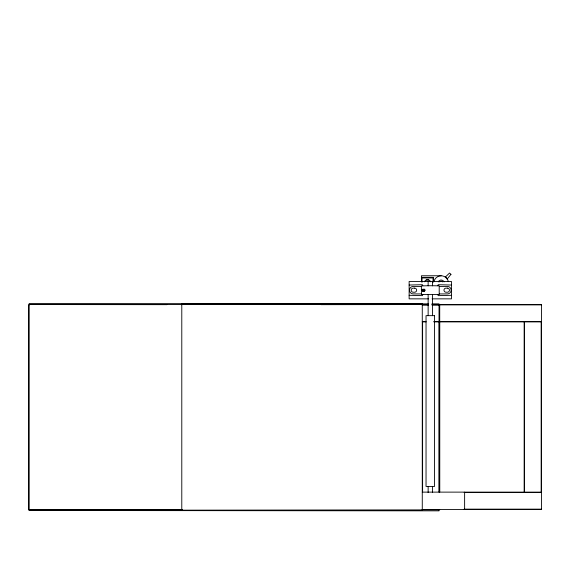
<?xml version="1.0" encoding="UTF-8"?>
<svg xmlns="http://www.w3.org/2000/svg" width="570" height="570" viewBox="0 0 570 570"><rect width="100%" height="100%" fill="white"/><g stroke="black" fill="none" stroke-linecap="round" stroke-linejoin="round"><path stroke-width="0.85" d="M182.165 509.48L29.184 509.48L29.184 510.499L439.035 510.841L439.035 509.815L439.719 509.815M439.035 492.074L439.035 303.867L431.925 303.86M409.132 285.05L422.455 284.708L422.798 285.734M451.483 295.296L438.166 295.638L437.824 294.612M423.253 289.731L423.439 289.289L424.65 289.289L425.021 290.173L424.65 291.063L423.439 291.063L423.253 290.615M424.18 291.063L424.55 290.173L424.18 289.289M445.355 277.07L447.165 278.858M426.125 279.991L428.882 279.977M321.102 304.665L422.27 304.551L422.263 303.867L181.787 304.138L181.787 510.157L422.27 510.157L422.27 304.138L181.787 304.138L181.787 304.822M441.173 275.759L421.415 275.759L421.415 281.815M421.415 277.348L433.62 277.348L433.549 281.801M428.198 285.734L421.358 285.905L421.479 294.569L439.206 294.512L439.206 285.834L432.416 285.734M428.512 285.734L432.11 285.734M421.308 286.418L413.236 286.418A3.755 3.755 0 0 0 409.474 290.173A3.755 3.755 0 0 0 413.236 293.928L421.308 293.928M439.313 286.418L447.386 286.418A3.755 3.755 0 0 1 451.148 290.173A3.755 3.755 0 0 1 447.386 293.928L439.313 293.928M424.55 290.173L425.021 290.173M428.547 298.851L409.132 298.851L409.132 281.502L451.483 281.502L451.483 298.851L432.074 298.851M222.193 304.551L29.184 304.551L29.184 509.815M422.313 304.551L428.54 304.551M432.096 304.551L541.5 304.551L541.5 509.48L422.27 509.48L422.27 510.157L181.787 510.435L181.787 509.751L28.5 509.815L28.5 304.893L29.184 304.893M422.313 304.893L428.54 304.893M432.096 304.893L541.5 304.893M422.313 321.558L425.876 321.558M433.877 321.558L541.5 321.558M422.27 321.9L426.118 321.9M433.877 321.9L541.5 321.9M422.27 492.124L541.5 492.124M464.115 492.466L541.5 492.466M464.115 509.138L541.5 509.138M428.369 303.86L29.184 303.525L29.184 304.551L166.989 304.665M422.142 304.879L428.369 304.886M431.925 304.886L439.035 304.893M29.184 509.48L182.101 509.601M422.142 509.808L439.035 509.815M445.263 276.999L445.84 277.426M446.374 277.911L447.286 279.029M451.483 285.05L438.166 284.708L437.824 285.734M409.132 295.296L422.455 295.638L422.798 294.612M541.158 321.9L541.158 492.124M524.493 321.9L524.493 492.124M524.151 321.9L524.151 492.124M464.621 492.124L464.621 509.48M439.719 304.893L439.719 492.074M439.62 321.9L439.62 492.124M439.278 321.9L439.278 492.124M433.008 282.257L433.008 277.961L422.028 277.961L422.028 282.257M432.48 281.502L432.48 285.876M432.48 294.633L432.48 315.652M432.48 486.424L432.48 492.63M428.141 281.502L428.141 285.876M428.141 294.633L428.141 315.652M428.141 486.424L428.141 492.63M422.605 321.9L422.605 492.124M423.189 289.945A0.891 0.641 -90 0 1 424.173 289.446A0.891 0.641 -90 0 1 424.173 290.899A0.891 0.641 -90 0 1 423.189 290.401M423.261 289.774A0.798 0.577 -90 0 1 424.166 289.61A0.798 0.577 -90 0 1 424.051 290.864A0.798 0.577 -90 0 1 423.204 290.379M422.128 289.945A0.891 0.641 -90 0 1 423.118 289.446A0.891 0.641 -90 0 1 423.118 290.899A0.891 0.641 -90 0 1 422.128 290.401M422.235 289.767A0.812 0.591 -90 0 1 423.161 289.596A0.812 0.591 -90 0 1 423.04 290.878L422.463 290.351A0.762 0.549 -90 0 0 423.232 290.828L423.303 289.688L422.512 289.831A0.762 0.549 -90 0 1 423.346 289.638A0.762 0.549 -90 0 1 423.232 290.828L423.082 290.842A0.812 0.591 -90 0 1 422.171 290.387M433.962 281.68A7.353 7.353 0 0 1 448.383 281.68M438.294 281.922A3.121 3.121 0 0 1 444.051 281.922M439.705 281.908A1.902 1.902 0 0 1 442.648 281.908M424.358 281.801A3.42 3.42 0 0 1 430.678 281.801M450.955 274.327L447.35 278.801L445.398 277.027L449.538 273.044L450.955 274.327M414.597 288.128L413.236 288.128A2.052 2.052 0 0 0 411.184 290.173A2.052 2.052 0 0 0 413.236 292.225L414.597 292.225A2.052 2.052 0 0 0 416.649 290.173A2.052 2.052 0 0 0 414.597 288.128M447.386 288.128L446.018 288.128A2.052 2.052 0 0 0 443.973 290.173A2.052 2.052 0 0 0 446.018 292.225L447.386 292.225A2.052 2.052 0 0 0 449.438 290.173A2.052 2.052 0 0 0 447.386 288.128M434.575 315.652L426.039 315.652L426.039 486.424L434.575 486.424L434.575 315.652"/></g></svg>
